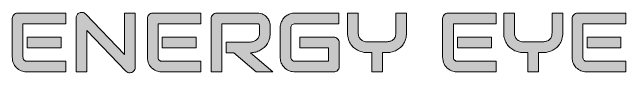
# Model space of a CAD drawing. Header units: millimetres. Extents: x 81 to 1251, y -181 to -29.
# Drawn here: x 81.2 to 215.8, y -181.2 to -167.9 of the extents above; entities that cross this region are included whole.
import ezdxf

# ---------------------------------------------------------------- set-up
doc = ezdxf.new("R2010")
doc.units = ezdxf.units.MM
doc.header["$MEASUREMENT"] = 0
doc.layers.add('Layer 1', color=7, linetype='Continuous', lineweight=0)

# ---------------------------------------------------------------- blocks, each defined once
blk = doc.blocks.new('Block_2')
at = {"layer": 'Layer 1', "true_color": 0x00b9ad, "transparency": 33554687}
h = blk.add_hatch(color=122, dxfattribs=at)
h.dxf.hatch_style = 2
edge = h.paths.add_edge_path()
edge.add_spline(control_points=[(91.89, -175.72), (91.89, -175.72), (84.48, -175.72), (84.48, -175.72), (84.48, -175.72), (84.48, -173.36), (84.48, -173.36), (84.48, -173.36), (91.89, -173.36), (91.89, -173.36), (91.89, -173.36), (91.89, -175.72), (91.89, -175.72)], knot_values=[0, 0, 0, 0, 1, 1, 1, 2, 2, 2, 3, 3, 3, 4, 4, 4, 4], degree=3, periodic=0)
edge = h.paths.add_edge_path()
edge.add_spline(control_points=[(92.95, -181.01), (92.95, -181.01), (84.48, -181.01), (84.48, -181.01), (84.15, -181.01), (83.8, -180.96), (83.41, -180.84), (83.03, -180.73), (82.67, -180.54), (82.34, -180.28), (82.01, -180.02), (81.74, -179.68), (81.52, -179.26), (81.3, -178.84), (81.19, -178.33), (81.19, -177.72), (81.19, -177.72), (81.19, -169.25), (81.19, -169.25), (81.19, -169.08), (81.22, -168.93), (81.28, -168.79), (81.34, -168.64), (81.42, -168.52), (81.53, -168.41), (81.63, -168.3), (81.76, -168.21), (81.9, -168.15), (82.05, -168.09), (82.21, -168.06), (82.37, -168.06), (82.37, -168.06), (92.95, -168.06), (92.95, -168.06), (92.95, -168.06), (92.95, -170.41), (92.95, -170.41), (92.95, -170.41), (83.54, -170.41), (83.54, -170.41), (83.54, -170.41), (83.54, -177.72), (83.54, -177.72), (83.54, -178.02), (83.62, -178.26), (83.78, -178.42), (83.95, -178.58), (84.18, -178.67), (84.5, -178.67), (84.5, -178.67), (92.95, -178.67), (92.95, -178.67), (92.95, -178.67), (92.95, -181.01), (92.95, -181.01)], knot_values=[0, 0, 0, 0, 1, 1, 1, 2, 2, 2, 3, 3, 3, 4, 4, 4, 5, 5, 5, 6, 6, 6, 7, 7, 7, 8, 8, 8, 9, 9, 9, 10, 10, 10, 11, 11, 11, 12, 12, 12, 13, 13, 13, 14, 14, 14, 15, 15, 15, 16, 16, 16, 17, 17, 17, 18, 18, 18, 18], degree=3, periodic=0)
h = blk.add_hatch(color=122, dxfattribs=at)
h.dxf.hatch_style = 2
edge = h.paths.add_edge_path()
edge.add_spline(control_points=[(108.16, -180.01), (108.16, -180.18), (108.12, -180.34), (108.06, -180.48), (108, -180.63), (107.91, -180.75), (107.81, -180.86), (107.7, -180.96), (107.58, -181.04), (107.43, -181.1), (107.29, -181.16), (107.14, -181.19), (106.97, -181.19), (106.83, -181.19), (106.68, -181.17), (106.54, -181.11), (106.39, -181.06), (106.26, -180.97), (106.14, -180.85), (106.14, -180.85), (97.56, -171.89), (97.56, -171.89), (97.56, -171.89), (97.56, -181.01), (97.56, -181.01), (97.56, -181.01), (95.22, -181.01), (95.22, -181.01), (95.22, -181.01), (95.22, -169.07), (95.22, -169.07), (95.22, -168.83), (95.28, -168.61), (95.42, -168.41), (95.55, -168.22), (95.73, -168.07), (95.94, -167.97), (96.16, -167.88), (96.39, -167.86), (96.62, -167.91), (96.86, -167.95), (97.06, -168.06), (97.23, -168.24), (97.23, -168.24), (105.81, -177.19), (105.81, -177.19), (105.81, -177.19), (105.81, -168.06), (105.81, -168.06), (105.81, -168.06), (108.16, -168.06), (108.16, -168.06), (108.16, -168.06), (108.16, -180.01), (108.16, -180.01)], knot_values=[0, 0, 0, 0, 1, 1, 1, 2, 2, 2, 3, 3, 3, 4, 4, 4, 5, 5, 5, 6, 6, 6, 7, 7, 7, 8, 8, 8, 9, 9, 9, 10, 10, 10, 11, 11, 11, 12, 12, 12, 13, 13, 13, 14, 14, 14, 15, 15, 15, 16, 16, 16, 17, 17, 17, 18, 18, 18, 18], degree=3, periodic=0)
h = blk.add_hatch(color=122, dxfattribs=at)
h.dxf.hatch_style = 2
edge = h.paths.add_edge_path()
edge.add_spline(control_points=[(121.53, -175.72), (121.53, -175.72), (114.12, -175.72), (114.12, -175.72), (114.12, -175.72), (114.12, -173.36), (114.12, -173.36), (114.12, -173.36), (121.53, -173.36), (121.53, -173.36), (121.53, -173.36), (121.53, -175.72), (121.53, -175.72)], knot_values=[0, 0, 0, 0, 1, 1, 1, 2, 2, 2, 3, 3, 3, 4, 4, 4, 4], degree=3, periodic=0)
edge = h.paths.add_edge_path()
edge.add_spline(control_points=[(122.59, -181.01), (122.59, -181.01), (114.12, -181.01), (114.12, -181.01), (113.79, -181.01), (113.44, -180.96), (113.05, -180.84), (112.67, -180.73), (112.31, -180.54), (111.98, -180.28), (111.65, -180.02), (111.38, -179.68), (111.16, -179.26), (110.94, -178.84), (110.83, -178.33), (110.83, -177.72), (110.83, -177.72), (110.83, -169.25), (110.83, -169.25), (110.83, -169.08), (110.86, -168.93), (110.92, -168.79), (110.98, -168.64), (111.06, -168.52), (111.17, -168.41), (111.27, -168.3), (111.4, -168.21), (111.54, -168.15), (111.69, -168.09), (111.84, -168.06), (112.01, -168.06), (112.01, -168.06), (122.59, -168.06), (122.59, -168.06), (122.59, -168.06), (122.59, -170.41), (122.59, -170.41), (122.59, -170.41), (113.18, -170.41), (113.18, -170.41), (113.18, -170.41), (113.18, -177.72), (113.18, -177.72), (113.18, -178.02), (113.26, -178.26), (113.42, -178.42), (113.58, -178.58), (113.82, -178.67), (114.13, -178.67), (114.13, -178.67), (122.59, -178.67), (122.59, -178.67), (122.59, -178.67), (122.59, -181.01), (122.59, -181.01)], knot_values=[0, 0, 0, 0, 1, 1, 1, 2, 2, 2, 3, 3, 3, 4, 4, 4, 5, 5, 5, 6, 6, 6, 7, 7, 7, 8, 8, 8, 9, 9, 9, 10, 10, 10, 11, 11, 11, 12, 12, 12, 13, 13, 13, 14, 14, 14, 15, 15, 15, 16, 16, 16, 17, 17, 17, 18, 18, 18, 18], degree=3, periodic=0)
h = blk.add_hatch(color=122, dxfattribs=at)
h.dxf.hatch_style = 2
edge = h.paths.add_edge_path()
edge.add_spline(control_points=[(137.79, -172.42), (137.79, -172.95), (137.73, -173.43), (137.6, -173.85), (137.46, -174.27), (137.28, -174.65), (137.06, -174.97), (136.83, -175.29), (136.57, -175.57), (136.28, -175.79), (135.98, -176.02), (135.67, -176.21), (135.35, -176.36), (135.03, -176.51), (134.7, -176.61), (134.38, -176.68), (134.05, -176.75), (133.74, -176.78), (133.45, -176.78), (133.45, -176.78), (138.35, -181.01), (138.35, -181.01), (138.35, -181.01), (134.72, -181.01), (134.72, -181.01), (134.72, -181.01), (129.83, -176.78), (129.83, -176.78), (129.83, -176.78), (128.14, -176.78), (128.14, -176.78), (128.14, -176.78), (128.14, -174.43), (128.14, -174.43), (128.14, -174.43), (133.45, -174.43), (133.45, -174.43), (133.75, -174.41), (134.02, -174.34), (134.26, -174.25), (134.5, -174.15), (134.71, -174.01), (134.89, -173.84), (135.07, -173.68), (135.21, -173.47), (135.3, -173.23), (135.4, -173), (135.45, -172.72), (135.45, -172.42), (135.45, -172.42), (135.45, -170.94), (135.45, -170.94), (135.45, -170.8), (135.43, -170.7), (135.4, -170.63), (135.36, -170.56), (135.32, -170.51), (135.27, -170.48), (135.22, -170.45), (135.17, -170.43), (135.11, -170.42), (135.05, -170.42), (135, -170.41), (134.95, -170.41), (134.95, -170.41), (127.2, -170.41), (127.2, -170.41), (127.2, -170.41), (127.2, -181.01), (127.2, -181.01), (127.2, -181.01), (124.85, -181.01), (124.85, -181.01), (124.85, -181.01), (124.85, -169.25), (124.85, -169.25), (124.85, -169.08), (124.88, -168.93), (124.94, -168.79), (125, -168.64), (125.09, -168.52), (125.19, -168.41), (125.3, -168.3), (125.42, -168.21), (125.57, -168.15), (125.71, -168.09), (125.87, -168.06), (126.04, -168.06), (126.04, -168.06), (134.95, -168.06), (134.95, -168.06), (135.47, -168.06), (135.92, -168.16), (136.28, -168.35), (136.64, -168.54), (136.93, -168.78), (137.16, -169.06), (137.38, -169.35), (137.55, -169.66), (137.65, -169.99), (137.75, -170.32), (137.79, -170.63), (137.79, -170.92), (137.79, -170.92), (137.79, -172.42), (137.79, -172.42)], knot_values=[0, 0, 0, 0, 1, 1, 1, 2, 2, 2, 3, 3, 3, 4, 4, 4, 5, 5, 5, 6, 6, 6, 7, 7, 7, 8, 8, 8, 9, 9, 9, 10, 10, 10, 11, 11, 11, 12, 12, 12, 13, 13, 13, 14, 14, 14, 15, 15, 15, 16, 16, 16, 17, 17, 17, 18, 18, 18, 19, 19, 19, 20, 20, 20, 21, 21, 21, 22, 22, 22, 23, 23, 23, 24, 24, 24, 25, 25, 25, 26, 26, 26, 27, 27, 27, 28, 28, 28, 29, 29, 29, 30, 30, 30, 31, 31, 31, 32, 32, 32, 33, 33, 33, 34, 34, 34, 35, 35, 35, 35], degree=3, periodic=0)
h = blk.add_hatch(color=122, dxfattribs=at)
h.dxf.hatch_style = 2
edge = h.paths.add_edge_path()
edge.add_spline(control_points=[(152.93, -179.83), (152.93, -180), (152.9, -180.16), (152.84, -180.3), (152.78, -180.44), (152.7, -180.57), (152.59, -180.68), (152.49, -180.78), (152.36, -180.86), (152.22, -180.92), (152.07, -180.98), (151.92, -181.01), (151.75, -181.01), (151.75, -181.01), (143.28, -181.01), (143.28, -181.01), (143.06, -181.01), (142.83, -180.99), (142.58, -180.94), (142.33, -180.89), (142.08, -180.81), (141.84, -180.7), (141.59, -180.59), (141.36, -180.45), (141.14, -180.28), (140.91, -180.11), (140.72, -179.9), (140.54, -179.65), (140.37, -179.41), (140.24, -179.13), (140.13, -178.81), (140.03, -178.48), (139.98, -178.12), (139.98, -177.72), (139.98, -177.72), (139.98, -171.36), (139.98, -171.36), (139.98, -171.14), (140.01, -170.91), (140.06, -170.66), (140.11, -170.41), (140.19, -170.16), (140.3, -169.92), (140.4, -169.68), (140.55, -169.44), (140.72, -169.22), (140.9, -169), (141.1, -168.8), (141.35, -168.63), (141.59, -168.46), (141.87, -168.32), (142.19, -168.22), (142.51, -168.12), (142.87, -168.06), (143.28, -168.06), (143.28, -168.06), (152.82, -168.06), (152.82, -168.06), (152.82, -168.06), (152.82, -170.41), (152.82, -170.41), (152.82, -170.41), (143.28, -170.41), (143.28, -170.41), (142.97, -170.41), (142.73, -170.49), (142.57, -170.66), (142.41, -170.82), (142.33, -171.06), (142.33, -171.38), (142.33, -171.38), (142.33, -177.72), (142.33, -177.72), (142.33, -178.02), (142.41, -178.25), (142.58, -178.42), (142.74, -178.58), (142.98, -178.67), (143.28, -178.67), (143.28, -178.67), (150.58, -178.67), (150.58, -178.67), (150.58, -178.67), (150.58, -175.72), (150.58, -175.72), (150.58, -175.72), (144.33, -175.72), (144.33, -175.72), (144.33, -175.72), (144.33, -173.36), (144.33, -173.36), (144.33, -173.36), (151.75, -173.36), (151.75, -173.36), (151.92, -173.36), (152.07, -173.39), (152.22, -173.45), (152.36, -173.51), (152.49, -173.6), (152.59, -173.71), (152.7, -173.82), (152.78, -173.94), (152.84, -174.08), (152.9, -174.22), (152.93, -174.38), (152.93, -174.54), (152.93, -174.54), (152.93, -179.83), (152.93, -179.83)], knot_values=[0, 0, 0, 0, 1, 1, 1, 2, 2, 2, 3, 3, 3, 4, 4, 4, 5, 5, 5, 6, 6, 6, 7, 7, 7, 8, 8, 8, 9, 9, 9, 10, 10, 10, 11, 11, 11, 12, 12, 12, 13, 13, 13, 14, 14, 14, 15, 15, 15, 16, 16, 16, 17, 17, 17, 18, 18, 18, 19, 19, 19, 20, 20, 20, 21, 21, 21, 22, 22, 22, 23, 23, 23, 24, 24, 24, 25, 25, 25, 26, 26, 26, 27, 27, 27, 28, 28, 28, 29, 29, 29, 30, 30, 30, 31, 31, 31, 32, 32, 32, 33, 33, 33, 34, 34, 34, 35, 35, 35, 36, 36, 36, 36], degree=3, periodic=0)
h = blk.add_hatch(color=122, dxfattribs=at)
h.dxf.hatch_style = 2
edge = h.paths.add_edge_path()
edge.add_spline(control_points=[(167.71, -172.4), (167.71, -172.93), (167.65, -173.41), (167.51, -173.83), (167.37, -174.26), (167.2, -174.63), (166.97, -174.95), (166.75, -175.27), (166.49, -175.55), (166.19, -175.78), (165.89, -176.01), (165.58, -176.19), (165.27, -176.34), (164.95, -176.49), (164.62, -176.6), (164.29, -176.66), (163.97, -176.73), (163.66, -176.76), (163.37, -176.76), (163.37, -176.76), (162.42, -176.76), (162.42, -176.76), (162.42, -176.76), (162.42, -181.01), (162.42, -181.01), (162.42, -181.01), (160.06, -181.01), (160.06, -181.01), (160.06, -181.01), (160.06, -176.76), (160.06, -176.76), (160.06, -176.76), (159.12, -176.76), (159.12, -176.76), (158.83, -176.76), (158.52, -176.73), (158.19, -176.66), (157.86, -176.6), (157.54, -176.49), (157.21, -176.34), (156.89, -176.19), (156.58, -176.01), (156.29, -175.78), (155.99, -175.55), (155.73, -175.27), (155.51, -174.95), (155.28, -174.63), (155.1, -174.25), (154.97, -173.83), (154.83, -173.41), (154.76, -172.93), (154.76, -172.4), (154.76, -172.4), (154.76, -168.06), (154.76, -168.06), (154.76, -168.06), (157.11, -168.06), (157.11, -168.06), (157.11, -168.06), (157.11, -172.4), (157.11, -172.4), (157.11, -172.71), (157.16, -172.98), (157.26, -173.23), (157.35, -173.47), (157.49, -173.68), (157.66, -173.85), (157.84, -174.03), (158.05, -174.16), (158.3, -174.25), (158.55, -174.35), (158.83, -174.39), (159.13, -174.39), (159.13, -174.39), (163.37, -174.39), (163.37, -174.39), (163.59, -174.36), (163.82, -174.31), (164.06, -174.25), (164.29, -174.2), (164.5, -174.1), (164.7, -173.96), (164.89, -173.82), (165.05, -173.63), (165.18, -173.38), (165.3, -173.14), (165.36, -172.81), (165.36, -172.4), (165.36, -172.4), (165.36, -168.06), (165.36, -168.06), (165.36, -168.06), (167.71, -168.06), (167.71, -168.06), (167.71, -168.06), (167.71, -172.4), (167.71, -172.4)], knot_values=[0, 0, 0, 0, 1, 1, 1, 2, 2, 2, 3, 3, 3, 4, 4, 4, 5, 5, 5, 6, 6, 6, 7, 7, 7, 8, 8, 8, 9, 9, 9, 10, 10, 10, 11, 11, 11, 12, 12, 12, 13, 13, 13, 14, 14, 14, 15, 15, 15, 16, 16, 16, 17, 17, 17, 18, 18, 18, 19, 19, 19, 20, 20, 20, 21, 21, 21, 22, 22, 22, 23, 23, 23, 24, 24, 24, 25, 25, 25, 26, 26, 26, 27, 27, 27, 28, 28, 28, 29, 29, 29, 30, 30, 30, 31, 31, 31, 32, 32, 32, 32], degree=3, periodic=0)
h = blk.add_hatch(color=122, dxfattribs=at)
h.dxf.hatch_style = 2
edge = h.paths.add_edge_path()
edge.add_spline(control_points=[(186.33, -175.72), (186.33, -175.72), (178.92, -175.72), (178.92, -175.72), (178.92, -175.72), (178.92, -173.36), (178.92, -173.36), (178.92, -173.36), (186.33, -173.36), (186.33, -173.36), (186.33, -173.36), (186.33, -175.72), (186.33, -175.72)], knot_values=[0, 0, 0, 0, 1, 1, 1, 2, 2, 2, 3, 3, 3, 4, 4, 4, 4], degree=3, periodic=0)
edge = h.paths.add_edge_path()
edge.add_spline(control_points=[(187.39, -181.01), (187.39, -181.01), (178.92, -181.01), (178.92, -181.01), (178.59, -181.01), (178.24, -180.96), (177.85, -180.84), (177.47, -180.73), (177.11, -180.54), (176.78, -180.28), (176.46, -180.02), (176.18, -179.68), (175.96, -179.26), (175.74, -178.84), (175.63, -178.33), (175.63, -177.72), (175.63, -177.72), (175.63, -169.25), (175.63, -169.25), (175.63, -169.08), (175.66, -168.93), (175.72, -168.79), (175.78, -168.64), (175.87, -168.52), (175.97, -168.41), (176.08, -168.3), (176.2, -168.21), (176.35, -168.15), (176.49, -168.09), (176.65, -168.06), (176.82, -168.06), (176.82, -168.06), (187.39, -168.06), (187.39, -168.06), (187.39, -168.06), (187.39, -170.41), (187.39, -170.41), (187.39, -170.41), (177.98, -170.41), (177.98, -170.41), (177.98, -170.41), (177.98, -177.72), (177.98, -177.72), (177.98, -178.02), (178.06, -178.26), (178.22, -178.42), (178.39, -178.58), (178.62, -178.67), (178.94, -178.67), (178.94, -178.67), (187.39, -178.67), (187.39, -178.67), (187.39, -178.67), (187.39, -181.01), (187.39, -181.01)], knot_values=[0, 0, 0, 0, 1, 1, 1, 2, 2, 2, 3, 3, 3, 4, 4, 4, 5, 5, 5, 6, 6, 6, 7, 7, 7, 8, 8, 8, 9, 9, 9, 10, 10, 10, 11, 11, 11, 12, 12, 12, 13, 13, 13, 14, 14, 14, 15, 15, 15, 16, 16, 16, 17, 17, 17, 18, 18, 18, 18], degree=3, periodic=0)
h = blk.add_hatch(color=122, dxfattribs=at)
h.dxf.hatch_style = 2
edge = h.paths.add_edge_path()
edge.add_spline(control_points=[(201.99, -172.4), (201.99, -172.93), (201.93, -173.41), (201.79, -173.83), (201.65, -174.26), (201.48, -174.63), (201.25, -174.95), (201.03, -175.27), (200.77, -175.55), (200.47, -175.78), (200.17, -176.01), (199.86, -176.19), (199.55, -176.34), (199.23, -176.49), (198.9, -176.6), (198.57, -176.66), (198.25, -176.73), (197.94, -176.76), (197.65, -176.76), (197.65, -176.76), (196.7, -176.76), (196.7, -176.76), (196.7, -176.76), (196.7, -181.01), (196.7, -181.01), (196.7, -181.01), (194.33, -181.01), (194.33, -181.01), (194.33, -181.01), (194.33, -176.76), (194.33, -176.76), (194.33, -176.76), (193.4, -176.76), (193.4, -176.76), (193.11, -176.76), (192.8, -176.73), (192.47, -176.66), (192.14, -176.6), (191.82, -176.49), (191.49, -176.34), (191.17, -176.19), (190.86, -176.01), (190.57, -175.78), (190.27, -175.55), (190.01, -175.27), (189.79, -174.95), (189.56, -174.63), (189.38, -174.25), (189.25, -173.83), (189.11, -173.41), (189.04, -172.93), (189.04, -172.4), (189.04, -172.4), (189.04, -168.06), (189.04, -168.06), (189.04, -168.06), (191.39, -168.06), (191.39, -168.06), (191.39, -168.06), (191.39, -172.4), (191.39, -172.4), (191.39, -172.71), (191.44, -172.98), (191.54, -173.23), (191.63, -173.47), (191.77, -173.68), (191.94, -173.85), (192.12, -174.03), (192.33, -174.16), (192.58, -174.25), (192.83, -174.35), (193.11, -174.39), (193.41, -174.39), (193.41, -174.39), (197.65, -174.39), (197.65, -174.39), (197.87, -174.36), (198.1, -174.31), (198.34, -174.25), (198.57, -174.2), (198.78, -174.1), (198.98, -173.96), (199.17, -173.82), (199.33, -173.63), (199.46, -173.38), (199.58, -173.14), (199.64, -172.81), (199.64, -172.4), (199.64, -172.4), (199.64, -168.06), (199.64, -168.06), (199.64, -168.06), (201.99, -168.06), (201.99, -168.06), (201.99, -168.06), (201.99, -172.4), (201.99, -172.4)], knot_values=[0, 0, 0, 0, 1, 1, 1, 2, 2, 2, 3, 3, 3, 4, 4, 4, 5, 5, 5, 6, 6, 6, 7, 7, 7, 8, 8, 8, 9, 9, 9, 10, 10, 10, 11, 11, 11, 12, 12, 12, 13, 13, 13, 14, 14, 14, 15, 15, 15, 16, 16, 16, 17, 17, 17, 18, 18, 18, 19, 19, 19, 20, 20, 20, 21, 21, 21, 22, 22, 22, 23, 23, 23, 24, 24, 24, 25, 25, 25, 26, 26, 26, 27, 27, 27, 28, 28, 28, 29, 29, 29, 30, 30, 30, 31, 31, 31, 32, 32, 32, 32], degree=3, periodic=0)
h = blk.add_hatch(color=122, dxfattribs=at)
h.dxf.hatch_style = 2
edge = h.paths.add_edge_path()
edge.add_spline(control_points=[(214.75, -175.72), (214.75, -175.72), (207.34, -175.72), (207.34, -175.72), (207.34, -175.72), (207.34, -173.36), (207.34, -173.36), (207.34, -173.36), (214.75, -173.36), (214.75, -173.36), (214.75, -173.36), (214.75, -175.72), (214.75, -175.72)], knot_values=[0, 0, 0, 0, 1, 1, 1, 2, 2, 2, 3, 3, 3, 4, 4, 4, 4], degree=3, periodic=0)
edge = h.paths.add_edge_path()
edge.add_spline(control_points=[(215.81, -181.01), (215.81, -181.01), (207.34, -181.01), (207.34, -181.01), (207.01, -181.01), (206.66, -180.96), (206.27, -180.84), (205.89, -180.73), (205.53, -180.54), (205.2, -180.28), (204.87, -180.02), (204.6, -179.68), (204.38, -179.26), (204.16, -178.84), (204.05, -178.33), (204.05, -177.72), (204.05, -177.72), (204.05, -169.25), (204.05, -169.25), (204.05, -169.08), (204.08, -168.93), (204.14, -168.79), (204.2, -168.64), (204.28, -168.52), (204.39, -168.41), (204.49, -168.3), (204.62, -168.21), (204.76, -168.15), (204.91, -168.09), (205.07, -168.06), (205.23, -168.06), (205.23, -168.06), (215.81, -168.06), (215.81, -168.06), (215.81, -168.06), (215.81, -170.41), (215.81, -170.41), (215.81, -170.41), (206.4, -170.41), (206.4, -170.41), (206.4, -170.41), (206.4, -177.72), (206.4, -177.72), (206.4, -178.02), (206.48, -178.26), (206.64, -178.42), (206.81, -178.58), (207.04, -178.67), (207.36, -178.67), (207.36, -178.67), (215.81, -178.67), (215.81, -178.67), (215.81, -178.67), (215.81, -181.01), (215.81, -181.01)], knot_values=[0, 0, 0, 0, 1, 1, 1, 2, 2, 2, 3, 3, 3, 4, 4, 4, 5, 5, 5, 6, 6, 6, 7, 7, 7, 8, 8, 8, 9, 9, 9, 10, 10, 10, 11, 11, 11, 12, 12, 12, 13, 13, 13, 14, 14, 14, 15, 15, 15, 16, 16, 16, 17, 17, 17, 18, 18, 18, 18], degree=3, periodic=0)
at = {"layer": 'Layer 1'}
for points, knots in [([(92.95, -181.01), (92.95, -181.01), (84.48, -181.01), (84.48, -181.01), (84.15, -181.01), (83.8, -180.96), (83.41, -180.84), (83.03, -180.73), (82.67, -180.54), (82.34, -180.28), (82.01, -180.02), (81.74, -179.68), (81.52, -179.26), (81.3, -178.84), (81.19, -178.33), (81.19, -177.72), (81.19, -177.72), (81.19, -169.25), (81.19, -169.25), (81.19, -169.08), (81.22, -168.93), (81.28, -168.79), (81.34, -168.64), (81.42, -168.52), (81.53, -168.41), (81.63, -168.3), (81.76, -168.21), (81.9, -168.15), (82.05, -168.09), (82.21, -168.06), (82.37, -168.06), (82.37, -168.06), (92.95, -168.06), (92.95, -168.06), (92.95, -168.06), (92.95, -170.41), (92.95, -170.41), (92.95, -170.41), (83.54, -170.41), (83.54, -170.41), (83.54, -170.41), (83.54, -177.72), (83.54, -177.72), (83.54, -178.02), (83.62, -178.26), (83.78, -178.42), (83.95, -178.58), (84.18, -178.67), (84.5, -178.67), (84.5, -178.67), (92.95, -178.67), (92.95, -178.67), (92.95, -178.67), (92.95, -181.01), (92.95, -181.01)], [0, 0, 0, 0, 1, 1, 1, 2, 2, 2, 3, 3, 3, 4, 4, 4, 5, 5, 5, 6, 6, 6, 7, 7, 7, 8, 8, 8, 9, 9, 9, 10, 10, 10, 11, 11, 11, 12, 12, 12, 13, 13, 13, 14, 14, 14, 15, 15, 15, 16, 16, 16, 17, 17, 17, 18, 18, 18, 18]), ([(108.16, -180.01), (108.16, -180.18), (108.12, -180.34), (108.06, -180.48), (108, -180.63), (107.91, -180.75), (107.81, -180.86), (107.7, -180.96), (107.58, -181.04), (107.43, -181.1), (107.29, -181.16), (107.14, -181.19), (106.97, -181.19), (106.83, -181.19), (106.68, -181.17), (106.54, -181.11), (106.39, -181.06), (106.26, -180.97), (106.14, -180.85), (106.14, -180.85), (97.56, -171.89), (97.56, -171.89), (97.56, -171.89), (97.56, -181.01), (97.56, -181.01), (97.56, -181.01), (95.22, -181.01), (95.22, -181.01), (95.22, -181.01), (95.22, -169.07), (95.22, -169.07), (95.22, -168.83), (95.28, -168.61), (95.42, -168.41), (95.55, -168.22), (95.73, -168.07), (95.94, -167.97), (96.16, -167.88), (96.39, -167.86), (96.62, -167.91), (96.86, -167.95), (97.06, -168.06), (97.23, -168.24), (97.23, -168.24), (105.81, -177.19), (105.81, -177.19), (105.81, -177.19), (105.81, -168.06), (105.81, -168.06), (105.81, -168.06), (108.16, -168.06), (108.16, -168.06), (108.16, -168.06), (108.16, -180.01), (108.16, -180.01)], [0, 0, 0, 0, 1, 1, 1, 2, 2, 2, 3, 3, 3, 4, 4, 4, 5, 5, 5, 6, 6, 6, 7, 7, 7, 8, 8, 8, 9, 9, 9, 10, 10, 10, 11, 11, 11, 12, 12, 12, 13, 13, 13, 14, 14, 14, 15, 15, 15, 16, 16, 16, 17, 17, 17, 18, 18, 18, 18]), ([(122.59, -181.01), (122.59, -181.01), (114.12, -181.01), (114.12, -181.01), (113.79, -181.01), (113.44, -180.96), (113.05, -180.84), (112.67, -180.73), (112.31, -180.54), (111.98, -180.28), (111.65, -180.02), (111.38, -179.68), (111.16, -179.26), (110.94, -178.84), (110.83, -178.33), (110.83, -177.72), (110.83, -177.72), (110.83, -169.25), (110.83, -169.25), (110.83, -169.08), (110.86, -168.93), (110.92, -168.79), (110.98, -168.64), (111.06, -168.52), (111.17, -168.41), (111.27, -168.3), (111.4, -168.21), (111.54, -168.15), (111.69, -168.09), (111.84, -168.06), (112.01, -168.06), (112.01, -168.06), (122.59, -168.06), (122.59, -168.06), (122.59, -168.06), (122.59, -170.41), (122.59, -170.41), (122.59, -170.41), (113.18, -170.41), (113.18, -170.41), (113.18, -170.41), (113.18, -177.72), (113.18, -177.72), (113.18, -178.02), (113.26, -178.26), (113.42, -178.42), (113.58, -178.58), (113.82, -178.67), (114.13, -178.67), (114.13, -178.67), (122.59, -178.67), (122.59, -178.67), (122.59, -178.67), (122.59, -181.01), (122.59, -181.01)], [0, 0, 0, 0, 1, 1, 1, 2, 2, 2, 3, 3, 3, 4, 4, 4, 5, 5, 5, 6, 6, 6, 7, 7, 7, 8, 8, 8, 9, 9, 9, 10, 10, 10, 11, 11, 11, 12, 12, 12, 13, 13, 13, 14, 14, 14, 15, 15, 15, 16, 16, 16, 17, 17, 17, 18, 18, 18, 18]), ([(137.79, -172.42), (137.79, -172.95), (137.73, -173.43), (137.6, -173.85), (137.46, -174.27), (137.28, -174.65), (137.06, -174.97), (136.83, -175.29), (136.57, -175.57), (136.28, -175.79), (135.98, -176.02), (135.67, -176.21), (135.35, -176.36), (135.03, -176.51), (134.7, -176.61), (134.38, -176.68), (134.05, -176.75), (133.74, -176.78), (133.45, -176.78), (133.45, -176.78), (138.35, -181.01), (138.35, -181.01), (138.35, -181.01), (134.72, -181.01), (134.72, -181.01), (134.72, -181.01), (129.83, -176.78), (129.83, -176.78), (129.83, -176.78), (128.14, -176.78), (128.14, -176.78), (128.14, -176.78), (128.14, -174.43), (128.14, -174.43), (128.14, -174.43), (133.45, -174.43), (133.45, -174.43), (133.75, -174.41), (134.02, -174.34), (134.26, -174.25), (134.5, -174.15), (134.71, -174.01), (134.89, -173.84), (135.07, -173.68), (135.21, -173.47), (135.3, -173.23), (135.4, -173), (135.45, -172.72), (135.45, -172.42), (135.45, -172.42), (135.45, -170.94), (135.45, -170.94), (135.45, -170.8), (135.43, -170.7), (135.4, -170.63), (135.36, -170.56), (135.32, -170.51), (135.27, -170.48), (135.22, -170.45), (135.17, -170.43), (135.11, -170.42), (135.05, -170.42), (135, -170.41), (134.95, -170.41), (134.95, -170.41), (127.2, -170.41), (127.2, -170.41), (127.2, -170.41), (127.2, -181.01), (127.2, -181.01), (127.2, -181.01), (124.85, -181.01), (124.85, -181.01), (124.85, -181.01), (124.85, -169.25), (124.85, -169.25), (124.85, -169.08), (124.88, -168.93), (124.94, -168.79), (125, -168.64), (125.09, -168.52), (125.19, -168.41), (125.3, -168.3), (125.42, -168.21), (125.57, -168.15), (125.71, -168.09), (125.87, -168.06), (126.04, -168.06), (126.04, -168.06), (134.95, -168.06), (134.95, -168.06), (135.47, -168.06), (135.92, -168.16), (136.28, -168.35), (136.64, -168.54), (136.93, -168.78), (137.16, -169.06), (137.38, -169.35), (137.55, -169.66), (137.65, -169.99), (137.75, -170.32), (137.79, -170.63), (137.79, -170.92), (137.79, -170.92), (137.79, -172.42), (137.79, -172.42)], [0, 0, 0, 0, 1, 1, 1, 2, 2, 2, 3, 3, 3, 4, 4, 4, 5, 5, 5, 6, 6, 6, 7, 7, 7, 8, 8, 8, 9, 9, 9, 10, 10, 10, 11, 11, 11, 12, 12, 12, 13, 13, 13, 14, 14, 14, 15, 15, 15, 16, 16, 16, 17, 17, 17, 18, 18, 18, 19, 19, 19, 20, 20, 20, 21, 21, 21, 22, 22, 22, 23, 23, 23, 24, 24, 24, 25, 25, 25, 26, 26, 26, 27, 27, 27, 28, 28, 28, 29, 29, 29, 30, 30, 30, 31, 31, 31, 32, 32, 32, 33, 33, 33, 34, 34, 34, 35, 35, 35, 35]), ([(152.93, -179.83), (152.93, -180), (152.9, -180.16), (152.84, -180.3), (152.78, -180.44), (152.7, -180.57), (152.59, -180.68), (152.49, -180.78), (152.36, -180.86), (152.22, -180.92), (152.07, -180.98), (151.92, -181.01), (151.75, -181.01), (151.75, -181.01), (143.28, -181.01), (143.28, -181.01), (143.06, -181.01), (142.83, -180.99), (142.58, -180.94), (142.33, -180.89), (142.08, -180.81), (141.84, -180.7), (141.59, -180.59), (141.36, -180.45), (141.14, -180.28), (140.91, -180.11), (140.72, -179.9), (140.54, -179.65), (140.37, -179.41), (140.24, -179.13), (140.13, -178.81), (140.03, -178.48), (139.98, -178.12), (139.98, -177.72), (139.98, -177.72), (139.98, -171.36), (139.98, -171.36), (139.98, -171.14), (140.01, -170.91), (140.06, -170.66), (140.11, -170.41), (140.19, -170.16), (140.3, -169.92), (140.4, -169.68), (140.55, -169.44), (140.72, -169.22), (140.9, -169), (141.1, -168.8), (141.35, -168.63), (141.59, -168.46), (141.87, -168.32), (142.19, -168.22), (142.51, -168.12), (142.87, -168.06), (143.28, -168.06), (143.28, -168.06), (152.82, -168.06), (152.82, -168.06), (152.82, -168.06), (152.82, -170.41), (152.82, -170.41), (152.82, -170.41), (143.28, -170.41), (143.28, -170.41), (142.97, -170.41), (142.73, -170.49), (142.57, -170.66), (142.41, -170.82), (142.33, -171.06), (142.33, -171.38), (142.33, -171.38), (142.33, -177.72), (142.33, -177.72), (142.33, -178.02), (142.41, -178.25), (142.58, -178.42), (142.74, -178.58), (142.98, -178.67), (143.28, -178.67), (143.28, -178.67), (150.58, -178.67), (150.58, -178.67), (150.58, -178.67), (150.58, -175.72), (150.58, -175.72), (150.58, -175.72), (144.33, -175.72), (144.33, -175.72), (144.33, -175.72), (144.33, -173.36), (144.33, -173.36), (144.33, -173.36), (151.75, -173.36), (151.75, -173.36), (151.92, -173.36), (152.07, -173.39), (152.22, -173.45), (152.36, -173.51), (152.49, -173.6), (152.59, -173.71), (152.7, -173.82), (152.78, -173.94), (152.84, -174.08), (152.9, -174.22), (152.93, -174.38), (152.93, -174.54), (152.93, -174.54), (152.93, -179.83), (152.93, -179.83)], [0, 0, 0, 0, 1, 1, 1, 2, 2, 2, 3, 3, 3, 4, 4, 4, 5, 5, 5, 6, 6, 6, 7, 7, 7, 8, 8, 8, 9, 9, 9, 10, 10, 10, 11, 11, 11, 12, 12, 12, 13, 13, 13, 14, 14, 14, 15, 15, 15, 16, 16, 16, 17, 17, 17, 18, 18, 18, 19, 19, 19, 20, 20, 20, 21, 21, 21, 22, 22, 22, 23, 23, 23, 24, 24, 24, 25, 25, 25, 26, 26, 26, 27, 27, 27, 28, 28, 28, 29, 29, 29, 30, 30, 30, 31, 31, 31, 32, 32, 32, 33, 33, 33, 34, 34, 34, 35, 35, 35, 36, 36, 36, 36]), ([(167.71, -172.4), (167.71, -172.93), (167.65, -173.41), (167.51, -173.83), (167.37, -174.26), (167.2, -174.63), (166.97, -174.95), (166.75, -175.27), (166.49, -175.55), (166.19, -175.78), (165.89, -176.01), (165.58, -176.19), (165.27, -176.34), (164.95, -176.49), (164.62, -176.6), (164.29, -176.66), (163.97, -176.73), (163.66, -176.76), (163.37, -176.76), (163.37, -176.76), (162.42, -176.76), (162.42, -176.76), (162.42, -176.76), (162.42, -181.01), (162.42, -181.01), (162.42, -181.01), (160.06, -181.01), (160.06, -181.01), (160.06, -181.01), (160.06, -176.76), (160.06, -176.76), (160.06, -176.76), (159.12, -176.76), (159.12, -176.76), (158.83, -176.76), (158.52, -176.73), (158.19, -176.66), (157.86, -176.6), (157.54, -176.49), (157.21, -176.34), (156.89, -176.19), (156.58, -176.01), (156.29, -175.78), (155.99, -175.55), (155.73, -175.27), (155.51, -174.95), (155.28, -174.63), (155.1, -174.25), (154.97, -173.83), (154.83, -173.41), (154.76, -172.93), (154.76, -172.4), (154.76, -172.4), (154.76, -168.06), (154.76, -168.06), (154.76, -168.06), (157.11, -168.06), (157.11, -168.06), (157.11, -168.06), (157.11, -172.4), (157.11, -172.4), (157.11, -172.71), (157.16, -172.98), (157.26, -173.23), (157.35, -173.47), (157.49, -173.68), (157.66, -173.85), (157.84, -174.03), (158.05, -174.16), (158.3, -174.25), (158.55, -174.35), (158.83, -174.39), (159.13, -174.39), (159.13, -174.39), (163.37, -174.39), (163.37, -174.39), (163.59, -174.36), (163.82, -174.31), (164.06, -174.25), (164.29, -174.2), (164.5, -174.1), (164.7, -173.96), (164.89, -173.82), (165.05, -173.63), (165.18, -173.38), (165.3, -173.14), (165.36, -172.81), (165.36, -172.4), (165.36, -172.4), (165.36, -168.06), (165.36, -168.06), (165.36, -168.06), (167.71, -168.06), (167.71, -168.06), (167.71, -168.06), (167.71, -172.4), (167.71, -172.4)], [0, 0, 0, 0, 1, 1, 1, 2, 2, 2, 3, 3, 3, 4, 4, 4, 5, 5, 5, 6, 6, 6, 7, 7, 7, 8, 8, 8, 9, 9, 9, 10, 10, 10, 11, 11, 11, 12, 12, 12, 13, 13, 13, 14, 14, 14, 15, 15, 15, 16, 16, 16, 17, 17, 17, 18, 18, 18, 19, 19, 19, 20, 20, 20, 21, 21, 21, 22, 22, 22, 23, 23, 23, 24, 24, 24, 25, 25, 25, 26, 26, 26, 27, 27, 27, 28, 28, 28, 29, 29, 29, 30, 30, 30, 31, 31, 31, 32, 32, 32, 32]), ([(187.39, -181.01), (187.39, -181.01), (178.92, -181.01), (178.92, -181.01), (178.59, -181.01), (178.24, -180.96), (177.85, -180.84), (177.47, -180.73), (177.11, -180.54), (176.78, -180.28), (176.46, -180.02), (176.18, -179.68), (175.96, -179.26), (175.74, -178.84), (175.63, -178.33), (175.63, -177.72), (175.63, -177.72), (175.63, -169.25), (175.63, -169.25), (175.63, -169.08), (175.66, -168.93), (175.72, -168.79), (175.78, -168.64), (175.87, -168.52), (175.97, -168.41), (176.08, -168.3), (176.2, -168.21), (176.35, -168.15), (176.49, -168.09), (176.65, -168.06), (176.82, -168.06), (176.82, -168.06), (187.39, -168.06), (187.39, -168.06), (187.39, -168.06), (187.39, -170.41), (187.39, -170.41), (187.39, -170.41), (177.98, -170.41), (177.98, -170.41), (177.98, -170.41), (177.98, -177.72), (177.98, -177.72), (177.98, -178.02), (178.06, -178.26), (178.22, -178.42), (178.39, -178.58), (178.62, -178.67), (178.94, -178.67), (178.94, -178.67), (187.39, -178.67), (187.39, -178.67), (187.39, -178.67), (187.39, -181.01), (187.39, -181.01)], [0, 0, 0, 0, 1, 1, 1, 2, 2, 2, 3, 3, 3, 4, 4, 4, 5, 5, 5, 6, 6, 6, 7, 7, 7, 8, 8, 8, 9, 9, 9, 10, 10, 10, 11, 11, 11, 12, 12, 12, 13, 13, 13, 14, 14, 14, 15, 15, 15, 16, 16, 16, 17, 17, 17, 18, 18, 18, 18]), ([(201.99, -172.4), (201.99, -172.93), (201.93, -173.41), (201.79, -173.83), (201.65, -174.26), (201.48, -174.63), (201.25, -174.95), (201.03, -175.27), (200.77, -175.55), (200.47, -175.78), (200.17, -176.01), (199.86, -176.19), (199.55, -176.34), (199.23, -176.49), (198.9, -176.6), (198.57, -176.66), (198.25, -176.73), (197.94, -176.76), (197.65, -176.76), (197.65, -176.76), (196.7, -176.76), (196.7, -176.76), (196.7, -176.76), (196.7, -181.01), (196.7, -181.01), (196.7, -181.01), (194.33, -181.01), (194.33, -181.01), (194.33, -181.01), (194.33, -176.76), (194.33, -176.76), (194.33, -176.76), (193.4, -176.76), (193.4, -176.76), (193.11, -176.76), (192.8, -176.73), (192.47, -176.66), (192.14, -176.6), (191.82, -176.49), (191.49, -176.34), (191.17, -176.19), (190.86, -176.01), (190.57, -175.78), (190.27, -175.55), (190.01, -175.27), (189.79, -174.95), (189.56, -174.63), (189.38, -174.25), (189.25, -173.83), (189.11, -173.41), (189.04, -172.93), (189.04, -172.4), (189.04, -172.4), (189.04, -168.06), (189.04, -168.06), (189.04, -168.06), (191.39, -168.06), (191.39, -168.06), (191.39, -168.06), (191.39, -172.4), (191.39, -172.4), (191.39, -172.71), (191.44, -172.98), (191.54, -173.23), (191.63, -173.47), (191.77, -173.68), (191.94, -173.85), (192.12, -174.03), (192.33, -174.16), (192.58, -174.25), (192.83, -174.35), (193.11, -174.39), (193.41, -174.39), (193.41, -174.39), (197.65, -174.39), (197.65, -174.39), (197.87, -174.36), (198.1, -174.31), (198.34, -174.25), (198.57, -174.2), (198.78, -174.1), (198.98, -173.96), (199.17, -173.82), (199.33, -173.63), (199.46, -173.38), (199.58, -173.14), (199.64, -172.81), (199.64, -172.4), (199.64, -172.4), (199.64, -168.06), (199.64, -168.06), (199.64, -168.06), (201.99, -168.06), (201.99, -168.06), (201.99, -168.06), (201.99, -172.4), (201.99, -172.4)], [0, 0, 0, 0, 1, 1, 1, 2, 2, 2, 3, 3, 3, 4, 4, 4, 5, 5, 5, 6, 6, 6, 7, 7, 7, 8, 8, 8, 9, 9, 9, 10, 10, 10, 11, 11, 11, 12, 12, 12, 13, 13, 13, 14, 14, 14, 15, 15, 15, 16, 16, 16, 17, 17, 17, 18, 18, 18, 19, 19, 19, 20, 20, 20, 21, 21, 21, 22, 22, 22, 23, 23, 23, 24, 24, 24, 25, 25, 25, 26, 26, 26, 27, 27, 27, 28, 28, 28, 29, 29, 29, 30, 30, 30, 31, 31, 31, 32, 32, 32, 32]), ([(215.81, -181.01), (215.81, -181.01), (207.34, -181.01), (207.34, -181.01), (207.01, -181.01), (206.66, -180.96), (206.27, -180.84), (205.89, -180.73), (205.53, -180.54), (205.2, -180.28), (204.87, -180.02), (204.6, -179.68), (204.38, -179.26), (204.16, -178.84), (204.05, -178.33), (204.05, -177.72), (204.05, -177.72), (204.05, -169.25), (204.05, -169.25), (204.05, -169.08), (204.08, -168.93), (204.14, -168.79), (204.2, -168.64), (204.28, -168.52), (204.39, -168.41), (204.49, -168.3), (204.62, -168.21), (204.76, -168.15), (204.91, -168.09), (205.07, -168.06), (205.23, -168.06), (205.23, -168.06), (215.81, -168.06), (215.81, -168.06), (215.81, -168.06), (215.81, -170.41), (215.81, -170.41), (215.81, -170.41), (206.4, -170.41), (206.4, -170.41), (206.4, -170.41), (206.4, -177.72), (206.4, -177.72), (206.4, -178.02), (206.48, -178.26), (206.64, -178.42), (206.81, -178.58), (207.04, -178.67), (207.36, -178.67), (207.36, -178.67), (215.81, -178.67), (215.81, -178.67), (215.81, -178.67), (215.81, -181.01), (215.81, -181.01)], [0, 0, 0, 0, 1, 1, 1, 2, 2, 2, 3, 3, 3, 4, 4, 4, 5, 5, 5, 6, 6, 6, 7, 7, 7, 8, 8, 8, 9, 9, 9, 10, 10, 10, 11, 11, 11, 12, 12, 12, 13, 13, 13, 14, 14, 14, 15, 15, 15, 16, 16, 16, 17, 17, 17, 18, 18, 18, 18]), ([(91.89, -175.72), (91.89, -175.72), (84.48, -175.72), (84.48, -175.72), (84.48, -175.72), (84.48, -173.36), (84.48, -173.36), (84.48, -173.36), (91.89, -173.36), (91.89, -173.36), (91.89, -173.36), (91.89, -175.72), (91.89, -175.72)], [0, 0, 0, 0, 1, 1, 1, 2, 2, 2, 3, 3, 3, 4, 4, 4, 4]), ([(121.53, -175.72), (121.53, -175.72), (114.12, -175.72), (114.12, -175.72), (114.12, -175.72), (114.12, -173.36), (114.12, -173.36), (114.12, -173.36), (121.53, -173.36), (121.53, -173.36), (121.53, -173.36), (121.53, -175.72), (121.53, -175.72)], [0, 0, 0, 0, 1, 1, 1, 2, 2, 2, 3, 3, 3, 4, 4, 4, 4]), ([(186.33, -175.72), (186.33, -175.72), (178.92, -175.72), (178.92, -175.72), (178.92, -175.72), (178.92, -173.36), (178.92, -173.36), (178.92, -173.36), (186.33, -173.36), (186.33, -173.36), (186.33, -173.36), (186.33, -175.72), (186.33, -175.72)], [0, 0, 0, 0, 1, 1, 1, 2, 2, 2, 3, 3, 3, 4, 4, 4, 4]), ([(214.75, -175.72), (214.75, -175.72), (207.34, -175.72), (207.34, -175.72), (207.34, -175.72), (207.34, -173.36), (207.34, -173.36), (207.34, -173.36), (214.75, -173.36), (214.75, -173.36), (214.75, -173.36), (214.75, -175.72), (214.75, -175.72)], [0, 0, 0, 0, 1, 1, 1, 2, 2, 2, 3, 3, 3, 4, 4, 4, 4])]:
    blk.add_open_spline(points, degree=3, knots=knots, dxfattribs=at)
blk = doc.blocks.new('Block_1')
at = {"layer": 'Layer 1'}
blk.add_blockref('Block_2', (0, 0), dxfattribs=at)
blk = doc.blocks.new('Block_0')
at = {"layer": 'Layer 1'}
blk.add_blockref('Block_1', (0, 0), dxfattribs=at)

msp = doc.modelspace()

# ---------------------------------------------------------------- block references
at = {"layer": 'Layer 1'}
msp.add_blockref('Block_0', (0, 0), dxfattribs=at)

doc.saveas('drawing.dxf')
